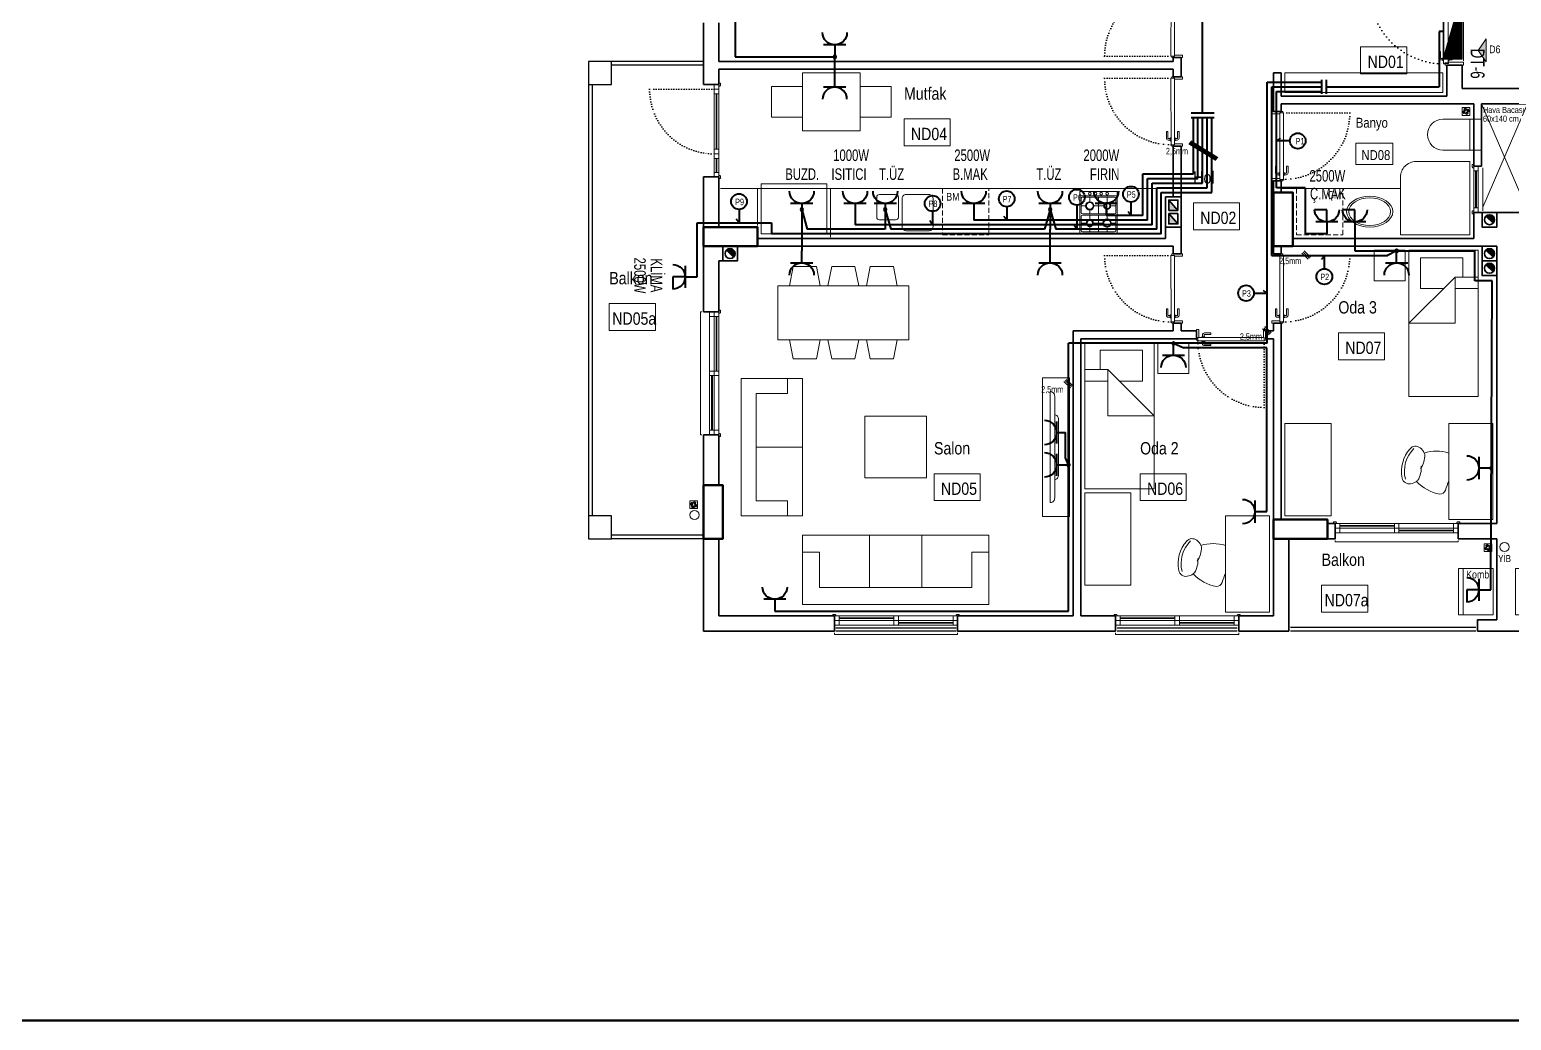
# Model space of a CAD drawing. Header units: millimetres. Extents: x 1852829 to 1882754, y -270850 to -231658.
# Drawn here: x 1860248 to 1862172, y -254055 to -252768 of the extents above; entities that cross this region are included whole.
import ezdxf
from ezdxf.enums import TextEntityAlignment as Align

# ---------------------------------------------------------------- set-up
doc = ezdxf.new("R2010")
doc.units = ezdxf.units.MM
for name, pattern in [('CONTINOUS', [0]), ('CONTINU', [0]), ('DOT', [0.25, 0, -0.25]), ('izdüşüm arka', [3.175, 0, -3.175]), ('izdüşüm ön', [9.525, 6.35, -3.175])]:
    doc.linetypes.add(name, pattern=pattern)
for name, color, linetype, lineweight in [('a_ba', 6, 'Continuous', 50), ('a_doğrama', 251, 'Continuous', 20), ('a_duvar', 251, 'Continuous', 35), ('a_görünüş', 32, 'Continuous', 25), ('a_görünüş_ince', 8, 'Continuous', 20), ('a_izdüşüm_arka', 251, 'izdüşüm arka', 30), ('a_izdüşüm_ön', 6, 'izdüşüm ön', 9), ('a_not_mahal', 253, 'Continuous', 5), ('a_not_misc', 144, 'Continuous', 5), ('a_not_text', 7, 'Continuous', 13), ('a_tefriş', 8, 'Continuous', 20), ('a_çerçeve_line', 7, 'Continuous', 50), ('Aydınlatma', 4, 'CONTINOUS', 35), ('m_yib', 65, 'Continuous', 20), ('Priz', 6, 'CONTINOUS', 40)]:
    doc.layers.add(name, color=color, linetype=linetype, lineweight=lineweight)
doc.styles.add('Grupcad', font='arial.ttf', dxfattribs={"width": 0.7})
doc.styles.add('OL', font='tsimplex.shx', dxfattribs={"width": 0.8, "height": 12})
doc.styles.add('ROMANTUR', font='arial.ttf', dxfattribs={"width": 0.7})
doc.styles.get("Standard").update_dxf_attribs({"font": 'ARIALN.TTF'})

# ---------------------------------------------------------------- blocks, each defined once
blk = doc.blocks.new('M1')
at = {"layer": 'a_doğrama', "linetype": 'Continuous'}
for p, q in [((-24, 6), (-30, 6)), ((-30, 0), (-30, 6)), ((-24, 0), (-30, 0)), ((-24, 0), (-24, 6)), ((30, 6), (24, 6)), ((24, 6), (24, 0)), ((30, 0), (30, 6)), ((30, 0), (24, 0))]:
    blk.add_line(p, q, dxfattribs=at)
at = {"layer": 'a_doğrama'}
for p, q in [((24, 3.5), (-24, 3.5)), ((24, 2.5), (-24, 2.5))]:
    blk.add_line(p, q, dxfattribs=at)
for points in [[(-28, -1), (-28, 0), (-32, 0), (-32, -2), (-29, -2)], [(28, -1), (28, 0), (32, 0), (32, -2), (29, -2)]]:
    blk.add_lwpolyline(points, close=True, dxfattribs=at)
at = {"layer": 'a_görünüş_ince'}
for p, q in [((24, 6), (-24, 6)), ((-24, 0), (24, 0))]:
    blk.add_line(p, q, dxfattribs=at)
blk = doc.blocks.new('K1')
at = {"layer": 'a_doğrama', "color": 251}
for points in [[(-17.5, -2.5), (-22, -2.5), (-22, 0), (2, 0), (2, -4), (-17.5, -4), (-17.5, -2.5)], [(-27.5, -93.1), (-25, -93.1)], [(-17.5, -97.5), (-22, -97.5), (-22, -100), (2, -100), (2, -96), (-17.5, -96), (-17.5, -97.5)], [(-14.5, -93.1), (-17, -93.1)]]:
    blk.add_lwpolyline(points, dxfattribs=at)
blk.add_lwpolyline([(-18, -14), (-18, -4), (-18, -3), (-22.5, -3), (-22.5, -2.5), (-22.5, -2), (-24, -2), (-24, -2.5), (-24, -12.5), (-24, -88), (-24, -97.5), (-24, -98), (-22.5, -98), (-22.5, -97.5), (-22.5, -97), (-18, -97), (-18, -96), (-18, -86.5)], close=True, dxfattribs=at)
for points in [[(-25, -91.1), (-27.5, -91.1, -0.414214), (-28, -90.6), (-28, -82.1), (-30, -82.1), (-30, -90.6)], [(-24, -94.1), (-24.5, -94.1, -0.414214), (-25, -93.6), (-25, -90.6, -0.414214), (-24.5, -90.1), (-24, -90.1)], [(-18, -94.1), (-17.5, -94.1, 0.414214), (-17, -93.6), (-17, -90.6, 0.414214), (-17.5, -90.1), (-18, -90.1)], [(-17, -91.1), (-14.5, -91.1, 0.414214), (-14, -90.6), (-14, -82.1), (-12, -82.1), (-12, -90.6)]]:
    blk.add_lwpolyline(points, format="xyb", dxfattribs=at)
for centre, start, end in [((-27.5, -90.6), 180, 270), ((-14.5, -90.6), 270, 0)]:
    blk.add_arc(centre, 2.5, start, end, dxfattribs=at)
at = {"layer": 'a_görünüş_ince', "color": 251}
blk.add_line((2, -6), (2, -94), dxfattribs=at)
at = {"layer": 'a_izdüşüm_arka', "color": 251, "linetype": 'DOT', "ltscale": 20}
blk.add_line((-24, -2), (-120, -2), dxfattribs=at)
blk.add_arc((-24, -2), 96, 180, 270, dxfattribs=at)
blk = doc.blocks.new('K2')
at = {"layer": 'a_doğrama', "color": 251, "linetype": 'Continuous'}
for p, q in [((-13, 88.1), (-13, 1.9)), ((-13, 88.1), (-8.5, 88.1)), ((-12, 90), (-12, 88.1)), ((-12, 90), (-10, 90)), ((-8.5, 88.1), (-8.5, 1.9)), ((-13, 1.9), (-8.5, 1.9)), ((-12, 0), (-12, 1.9)), ((-12, 0), (-10, 0))]:
    blk.add_line(p, q, dxfattribs=at)
at = {"layer": 'a_doğrama', "color": 251}
for points in [[(-14, 80.1), (-16.5, 80.1, 0.414214), (-17, 79.6), (-17, 71.1), (-19, 71.1), (-19, 79.6)], [(-13, 83.1), (-13.5, 83.1, 0.414214), (-14, 82.6), (-14, 79.6, 0.414214), (-13.5, 79.1), (-13, 79.1)], [(-8.5, 83.1), (-8, 83.1, -0.414214), (-7.5, 82.6), (-7.5, 79.6, -0.414214), (-8, 79.1), (-8.5, 79.1)], [(-7.5, 80.1), (-5, 80.1, -0.414214), (-4.5, 79.6), (-4.5, 71.1), (-2.5, 71.1), (-2.5, 79.6)]]:
    blk.add_lwpolyline(points, format="xyb", dxfattribs=at)
for points in [[(-16.5, 82.1), (-14, 82.1)], [(-5, 82.1), (-7.5, 82.1)]]:
    blk.add_lwpolyline(points, dxfattribs=at)
at = {"layer": 'a_doğrama', "color": 251, "linetype": 'Continuous'}
for points in [[(0, 90), (2, 90), (2, 87), (-8.5, 87)], [(0, 0), (2, 0), (2, 3), (-8.5, 3)]]:
    blk.add_lwpolyline(points, dxfattribs=at)
at = {"layer": 'a_doğrama', "color": 251}
for centre, start, end in [((-16.5, 79.6), 90, 180), ((-5, 79.6), 0, 90)]:
    blk.add_arc(centre, 2.5, start, end, dxfattribs=at)
at = {"layer": 'a_izdüşüm_arka', "color": 251}
blk.add_lwpolyline([(-99.2, 1.9), (-13, 1.9)], dxfattribs=at)
blk.add_arc((-13, 1.9), 86.2, 90, 180, dxfattribs=at)
blk = doc.blocks.new('klozet')
at = {"layer": 'a_tefriş'}
blk.add_line((20, 0), (-20, 0), dxfattribs=at)
for points in [[(-20, 0), (-20, -15), (20, -15), (20, 0)], [(-20, -50), (-20, -15)], [(20, -50), (20, -15)]]:
    blk.add_lwpolyline(points, dxfattribs=at)
blk.add_arc((0, -50), 20, 180, 360, dxfattribs=at)
blk = doc.blocks.new('kapı_120_c_blok')
at = {"layer": 'a_doğrama', "color": 251}
for points in [[(-2, 119), (-2, 122), (0, 122), (0, 118), (-1, 118), (-2, 119)], [(2.5, 114), (2.5, 96)], [(3.5, 114), (3.5, 96)], [(2.5, 84), (2.5, 12)], [(3.5, 84), (3.5, 12)], [(-2, 1), (-2, -2), (0, -2), (0, 2), (-1, 2), (-2, 1)]]:
    blk.add_lwpolyline(points, dxfattribs=at)
for points in [[(0, 114), (6, 114), (6, 120), (0, 120)], [(0, 90), (6, 90), (6, 96), (0, 96)], [(0, 84), (6, 84), (6, 90), (0, 90)], [(0, 6), (6, 6), (6, 12), (0, 12)], [(0, 0), (6, 0), (6, 6), (0, 6)]]:
    blk.add_lwpolyline(points, close=True, dxfattribs=at)
at = {"layer": 'a_görünüş_ince', "color": 251}
for points in [[(0, 114), (0, 96)], [(6, 114), (6, 96)], [(0, 84), (0, 12)], [(6, 84), (6, 12)]]:
    blk.add_lwpolyline(points, dxfattribs=at)
at = {"layer": 'a_izdüşüm_arka', "color": 251}
blk.add_lwpolyline([(6, 6), (90, 6)], dxfattribs=at)
blk.add_arc((6, 6), 84, 0, 90, dxfattribs=at)
blk = doc.blocks.new('160p')
at = {"layer": 'a_doğrama', "color": 251}
for points in [[(-6, -6), (-6, 0), (-12, 0), (-12, -6)], [(0, -6), (0, 0), (-6, 0), (-6, -6)], [(-6, -83), (-6, -77), (-12, -77), (-12, -83)], [(0, -83), (0, -77), (-6, -77), (-6, -83)], [(-6, -160), (-6, -154), (-12, -154), (-12, -160)], [(0, -160), (0, -154), (-6, -154), (-6, -160)]]:
    blk.add_lwpolyline(points, close=True, dxfattribs=at)
for points in [[(2, -1), (2, 2), (0, 2), (0, -2), (1, -2), (2, -1)], [(-9.5, -6), (-9.5, -77)], [(-8.5, -6), (-8.5, -77)], [(-3.5, -83), (-3.5, -154)], [(-2.5, -83), (-2.5, -154)], [(2, -159), (2, -162), (0, -162), (0, -158), (1, -158), (2, -159)]]:
    blk.add_lwpolyline(points, dxfattribs=at)
at = {"layer": 'a_görünüş_ince', "color": 251}
for points in [[(-22, -160), (-24, -160), (-24, 0), (-22, 0)], [(-12, -77), (-12, -6)], [(-6, -77), (-6, -6)], [(-6, -77), (-6, -6)], [(0, -77), (0, -6)], [(-12, -154), (-12, -83)], [(-6, -154), (-6, -83)], [(-6, -154), (-6, -83)], [(0, -154), (0, -83)]]:
    blk.add_lwpolyline(points, dxfattribs=at)
blk = doc.blocks.new('baca_şönt')
at = {"layer": 'a_duvar'}
h = blk.add_hatch(color=256, dxfattribs=at)
h.dxf.hatch_style = 1
h.paths.add_polyline_path([(21.5, -5), (21.5, -17), (35, -17)])
h.paths.add_polyline_path([(4, -5), (4, -17), (17.5, -17)])
for p, q in [((4, -5), (17.5, -17)), ((17.5, -5), (17.5, -17)), ((21.5, -5), (21.5, -17)), ((21.5, -5), (35, -17))]:
    blk.add_line(p, q, dxfattribs=at)
blk.add_lwpolyline([(0, -21), (39, -21), (39, -1), (0, -1)], close=True, dxfattribs=at)
for points in [[(17.5, -5), (4, -5), (4, -17), (17.5, -17)], [(21.5, -17), (35, -17), (35, -5), (21.5, -5)]]:
    blk.add_lwpolyline(points, dxfattribs=at)
blk = doc.blocks.new('baca_müstakil')
at = {"layer": 'a_duvar'}
h = blk.add_hatch(color=256, dxfattribs=at)
h.dxf.hatch_style = 1
h.paths.add_polyline_path([(4.9, -4.9, 0.198912), (3, -9.5, 0.668179), (14.1, -14.1)])
blk.add_line((4.9, -4.9), (14.1, -14.1), dxfattribs=at)
blk.add_lwpolyline([(0, -19), (19, -19), (19, 0), (0, 0)], close=True, dxfattribs=at)
blk.add_circle((9.5, -9.5), 6.5, dxfattribs=at)
blk = doc.blocks.new('A$C2A0A03CE')
at = {"layer": 'a_tefriş'}
for p, q in [((-54, -24.3), (-54, 24.3)), ((-54, 24.3), (0, 24.3)), ((-48.6, 24.3), (-48.6, -24.3)), ((-46.8, 20.7), (-46.8, -20.7)), ((-27, 22.5), (-45, 22.5)), ((-35.6, 22.5), (-35.6, 15.7)), ((-25.2, -20.7), (-25.2, 20.7)), ((-23.4, -20.7), (-23.4, 20.7)), ((-21.6, 22.5), (-3.6, 22.5)), ((-13.1, 22.5), (-13.1, 14.8)), ((-1.8, 20.7), (-1.8, -20.7)), ((0, -24.3), (0, 24.3)), ((-40, 11.2), (-46.8, 11.2)), ((-25.2, 0), (-46.8, 0)), ((-35.6, 6.8), (-35.6, -7.7)), ((-25.2, 11.2), (-31, 11.2)), ((-16.6, 11.2), (-23.4, 11.2)), ((-1.8, 0), (-23.4, 0)), ((-13.1, 7.7), (-13.1, -6.8)), ((-1.8, 11.2), (-9.4, 11.2)), ((-39.1, -11.3), (-46.8, -11.3)), ((-35.6, -14.9), (-35.6, -22.5)), ((-25.2, -11.3), (-31.9, -11.3)), ((-17.5, -11.3), (-23.4, -11.3)), ((-13.1, -15.7), (-13.1, -22.5)), ((-1.8, -11.3), (-8.5, -11.3)), ((-54, -24.3), (0, -24.3)), ((-45, -22.5), (-27, -22.5)), ((-3.6, -22.5), (-21.6, -22.5))]:
    blk.add_line(p, q, dxfattribs=at)
for centre, radius in [((-51.4, 11.2), 1.8), ((-51.4, 3.7), 1.8), ((-35.6, 11.2), 5.4), ((-35.6, 11.2), 4.5), ((-13.1, 11.2), 4.5), ((-13.1, 11.2), 3.6), ((-51.4, -3.5), 1.8), ((-51.4, -11.3), 1.8), ((-35.6, -11.3), 4.5), ((-35.6, -11.3), 3.6), ((-13.1, -11.3), 5.4), ((-13.1, -11.3), 4.5)]:
    blk.add_circle(centre, radius, dxfattribs=at)
for centre, start, end in [((-45, 20.7), 90, 180), ((-27, 20.7), 0, 90), ((-21.6, 20.7), 90, 180), ((-3.6, 20.7), 0, 90), ((-45, -20.7), 180, 270), ((-27, -20.7), 270, 0), ((-21.6, -20.7), 180, 270), ((-3.6, -20.7), 270, 0)]:
    blk.add_arc(centre, 1.8, start, end, dxfattribs=at)
blk = doc.blocks.new('tefriş_koltuk_242x90')
at = {"layer": 'a_tefriş'}
for p, q in [((-34, -22), (-34, -90)), ((34, -22), (34, -90)), ((-99, -68), (-121, -68)), ((99, -68), (121, -68))]:
    blk.add_line(p, q, dxfattribs=at)
for points in [[(-121, -90), (-121, 0), (121, 0), (121, -90), (-121, -90)], [(-99, -68), (-99, -22), (99, -22), (99, -68)]]:
    blk.add_lwpolyline(points, dxfattribs=at)
blk = doc.blocks.new('tefriş_koltuk_202x90')
at = {"layer": 'a_tefriş'}
for p, q in [((0, -90), (0, -22)), ((-79, -68), (-101, -68)), ((79, -68), (101, -68))]:
    blk.add_line(p, q, dxfattribs=at)
for points in [[(101, -90), (101, 0), (-101, 0), (-101, -90), (101, -90)], [(79, -68), (79, -22), (-79, -22), (-79, -68)]]:
    blk.add_lwpolyline(points, dxfattribs=at)
blk = doc.blocks.new('tefirş_tv')
at = {"layer": 'a_tefriş'}
for points in [[(60, 4), (60, 5, 0.414214), (55, 10), (-55, 10, 0.414214), (-60, 5), (-60, 4)], [(35, 10), (35, 10, 0.414214), (30, 15), (-30, 15, 0.414214), (-35, 10), (-35, 10)]]:
    blk.add_lwpolyline(points, format="xyb", close=True, dxfattribs=at)
blk = doc.blocks.new('tefriş_yatak tek')
at = {"layer": 'a_tefriş'}
for points in [[(0, -0.45), (-1.9, -0.45), (-1.9, 0.45), (0, 0.45)], [(-1.9, -0.5), (-1.5, -0.5), (-1.5, -0.9), (-1.9, -0.9)]]:
    blk.add_lwpolyline(points, close=True, dxfattribs=at)
for points in [[(-1.55, 0.45), (-1.55, 0.15), (-0.95, -0.45), (-0.95, 0.15), (-1.55, 0.15)], [(-1.4, 0.45), (-1.4, 0.15)], [(-1.4, 0), (-1.4, -0.3), (-1.8, -0.3), (-1.8, 0.25), (-1.55, 0.25)]]:
    blk.add_lwpolyline(points, dxfattribs=at)
blk = doc.blocks.new('tefriş_sandalye')
at = {"layer": 'a_tefriş'}
blk.add_line((0, -18), (0, 18), dxfattribs=at)
at = {"layer": 'a_tefriş', "extrusion": (0, 0, -1)}
for centre, major_axis, start_param, end_param in [((16, -34.3), (38.7, 38.7), 5.200723, 5.79406), ((48.7, 10.5), (13, -13), 2.7784, 3.245118), ((43.2, 17.3), (6.76, 6.76), 4.815914, 6.34704), ((16.9, -5.5), (28.8, 28.8), 6.26556, 7.321949), ((16.9, -5.5), (28.8, 28.8), 6.26556, 7.321949), ((17, -5.7), (31.4, -31.4), -1.506941, -0.587454), ((62.1, 15.1), (21.8, -21.8), 1.757107, 2.385975), ((62.1, 15.1), (21.8, -21.8), 1.757107, 2.385975), ((48.7, 10.5), (13, -13), 2.664537, 2.7784), ((48.7, 10.5), (13, -13), 2.664537, 2.7784), ((66.5, -1.2), (21.8, -21.8), 1.802816, 2.431683), ((66.5, -1.2), (21.8, -21.8), 1.802816, 2.431683), ((-154, -79.7), (117.3, -117.3), -1.166716, -1.087708), ((1.8, 18.5), (38.7, -38.7), -0.034473, 0.601946), ((52.6, -3.9), (13, -13), 1.410391, 1.524253), ((52.6, -3.9), (13, -13), 1.410391, 1.524253), ((52.6, -3.9), (13, 13), 2.514469, 2.981187), ((51.2, -12.6), (6.76, -6.76), -0.587454, 0.943672), ((11.1, -28.2), (4.99, -4.99), 0.687369, 2.053884)]:
    blk.add_ellipse(centre, major_axis=major_axis, ratio=1, start_param=start_param, end_param=end_param, dxfattribs=at)
blk = doc.blocks.new('tefriş_süzgeç')
at = {"layer": 'a_tefriş'}
for p, q in [((5, 0), (-5, 0)), ((-5, 0), (-5, -10)), ((5, -10), (5, 0)), ((-5, -10), (5, -10)), ((-3.6, -5.1), (-4.1, -5.1)), ((-2.6, -5.1), (-3.1, -5.1)), ((-2.5, -2.5), (-2.9, -2.2)), ((-2.6, -7.6), (-2.9, -7.9)), ((-2, -3.3), (-2.3, -3)), ((-1.9, -6.9), (-2.2, -7.2)), ((-1.6, -5.1), (-2.1, -5.1)), ((-1.2, -3.9), (-1.5, -3.6)), ((-1.2, -6.2), (-1.5, -6.5)), ((-0.2, -2.5), (-0.2, -2)), ((-0.1, -1.5), (-0.1, -1)), ((-0.1, -3), (-0.1, -3.5)), ((-0.1, -6.6), (-0.1, -7.1)), ((-0.1, -7.6), (-0.1, -8.1)), ((-0.1, -8.6), (-0.1, -9.1)), ((1, -4), (1.4, -3.6)), ((1.1, -6.2), (1.4, -6.5)), ((1.5, -5.1), (2, -5.1)), ((1.7, -3.3), (2.1, -2.9)), ((1.8, -6.9), (2.1, -7.2)), ((2.5, -2.5), (2.8, -2.2)), ((2.5, -5.1), (3, -5.1)), ((2.5, -7.5), (2.8, -7.9)), ((3.5, -5.1), (4, -5.1))]:
    blk.add_line(p, q, dxfattribs=at)
for centre, radius, start, end in [((-0.1, -5.1), 4.06, 134.2896, 180), ((-0.1, -5.1), 3.56, 134.2896, 180), ((-0.1, -5.1), 3.06, 180, 225), ((-0.1, -5.1), 4.06, 225, 270), ((-0.1, -5.1), 2.56, 180, 225), ((-0.1, -5.1), 3.56, 225, 270), ((-0.4, -4.4), 2.4, 84.5943, 143.2016), ((-0.1, -5.1), 2.06, 134.2896, 180), ((-0.1, -5), 2.44, 90.343, 138.1212), ((-0.1, -5.1), 1.56, 134.2896, 180), ((-0.1, -5.1), 2.06, 225, 270), ((-0.1, -5.1), 1.56, 225, 270), ((-0.1, -5.1), 4.06, 45, 90), ((-0.1, -5.1), 3.56, 45, 90), ((-0.1, -5.1), 2.06, 45, 90), ((-0.1, -5.1), 1.56, 45, 90), ((-0.1, -5.1), 2.56, 270, 315.7104), ((-0.1, -5.1), 3.06, 270, 315.7104), ((-0.1, -5.1), 1.56, 314.2896, 360), ((-0.1, -5.1), 2.06, 314.2896, 360), ((-0.1, -5.1), 2.56, 360, 45), ((-0.1, -5.1), 3.06, 360, 45), ((-0.1, -5.1), 3.56, 314.2896, 360), ((-0.1, -5.1), 4.06, 314.2896, 360)]:
    blk.add_arc(centre, radius, start, end, dxfattribs=at)
blk = doc.blocks.new('kombi')
at = {"layer": 'a_tefriş', "lineweight": 20}
for p, q in [((-4.8, 60), (40.2, 60)), ((-4.7, 0), (-4.8, 60)), ((1.3, 0), (1.2, 60)), ((40.2, 60), (40.3, 0)), ((69.2, 60), (69.2, 0)), ((114.2, 60), (69.2, 60)), ((108.2, 0), (108.2, 60)), ((114.2, 0), (114.2, 60)), ((40.3, 0), (-4.7, 0)), ((69.2, 0), (114.2, 0))]:
    blk.add_line(p, q, dxfattribs=at)
at = {"layer": 'a_not_mahal'}
for p in [(5, 47.3), (73.2, 47.3)]:
    blk.add_text('Kombi', height=10, dxfattribs=at).set_placement(p)
blk = doc.blocks.new('KAT PANOSU')
at = {"layer": 'Aydınlatma', "linetype": 'CONTINU'}
h = blk.add_hatch(dxfattribs=at)
h.set_pattern_fill('ANSI31', color=2)
h.set_pattern_definition([(45, (274.5771, -113244.44112), (-0.08838834765, 0.08838834765), [])])
h.paths.add_polyline_path([(41.5, 11.9), (-41.5, -11.9), (41.5, -11.9)])
at = {"layer": 'Aydınlatma', "color": 2, "linetype": 'CONTINU'}
blk.add_line((-41.5, -11.9), (41.5, 11.9), dxfattribs=at)
blk.add_line((-41.5, -11.9), (41.5, 11.9), dxfattribs=at)
blk.add_line((-41.5, -11.9), (41.5, 11.9), dxfattribs=at)
blk.add_line((-41.5, -11.9), (41.5, 11.9), dxfattribs=at)
blk.add_line((-41.5, -11.9), (41.5, 11.9), dxfattribs=at)
blk.add_line((-41.5, -11.9), (41.5, 11.9), dxfattribs=at)
blk.add_lwpolyline([(-41.5, -11.9), (-41.5, 11.9), (41.5, 11.9), (41.5, -11.9)], close=True, dxfattribs=at)
blk.add_lwpolyline([(-41.5, -11.9), (-41.5, 11.9), (41.5, 11.9), (41.5, -11.9)], close=True, dxfattribs=at)
blk.add_lwpolyline([(-41.5, -11.9), (-41.5, 11.9), (41.5, 11.9), (41.5, -11.9)], close=True, dxfattribs=at)
blk.add_lwpolyline([(-41.5, -11.9), (-41.5, 11.9), (41.5, 11.9), (41.5, -11.9)], close=True, dxfattribs=at)
blk.add_lwpolyline([(-41.5, -11.9), (-41.5, 11.9), (41.5, 11.9), (41.5, -11.9)], close=True, dxfattribs=at)
blk.add_lwpolyline([(-41.5, -11.9), (-41.5, 11.9), (41.5, 11.9), (41.5, -11.9)], close=True, dxfattribs=at)
blk = doc.blocks.new('priz')
at = {"layer": 'Priz', "color": 6, "linetype": 'CONTINU'}
blk.add_line((-14.4, 0), (14.4, 0), dxfattribs=at)
blk.add_arc((0, 15.9), 15.9, 180, 0, dxfattribs=at)
blk = doc.blocks.new('Kapaklı Priz')
at = {"layer": 'Priz', "color": 6, "linetype": 'CONTINU'}
for p, q in [((-14.4, 0), (14.4, 0)), ((0, 0), (0, 15.9)), ((0, 15.9), (15.9, 15.9))]:
    blk.add_line(p, q, dxfattribs=at)
blk.add_arc((0, 15.9), 15.9, 180, 0, dxfattribs=at)
blk = doc.blocks.new('BUAT (Enerji)')
at = {"layer": 'Priz', "linetype": 'CONTINU'}
h = blk.add_hatch(color=256, dxfattribs=at)
edge = h.paths.add_edge_path()
edge.add_arc((0, 0), 1.75, 0, 360)
blk.add_circle((0, 0), 1.75, dxfattribs=at)

msp = doc.modelspace()

# ---------------------------------------------------------------- hatches: boundary and pattern name
at = {"layer": 'a_not_misc'}
h = msp.add_hatch(color=256, dxfattribs=at)
h.dxf.hatch_style = 1
h.paths.add_polyline_path([(1862138.7, -252780), (1862128.7, -252795), (1862138.7, -252810)])

# ---------------------------------------------------------------- linework, layer by layer
at = {"layer": 'a_ba', "color": 253}
for points in [[(1861862.7, -253049.4), (1861887.7, -253049.4), (1861887.7, -252979.4), (1861862.7, -252979.4)], [(1861122.7, -253024.4), (1861122.7, -253049.4), (1861192.7, -253049.4), (1861192.7, -253024.4)], [(1861122.7, -253429.4), (1861147.7, -253429.4), (1861147.7, -253359.4), (1861122.7, -253359.4)], [(1861862.7, -253404.4), (1861862.7, -253429.4), (1861932.7, -253429.4), (1861932.7, -253404.4)]]:
    msp.add_lwpolyline(points, close=True, dxfattribs=at)
at = {"layer": 'a_duvar'}
for p, q in [((1861122.7, -252759.4), (1861122.7, -252839.4)), ((1861142.7, -252809.4), (1861142.7, -252759.4)), ((1861732.7, -252809.4), (1861142.7, -252809.4)), ((1861732.7, -252804.4), (1861732.7, -252809.4)), ((1861742.7, -252804.4), (1861742.7, -252829.4)), ((1862107.7, -252814.4), (1862087.7, -252814.4)), ((1862087.7, -252814.4), (1862107.7, -252814.4)), ((1862087.7, -252814.4), (1862087.7, -252854.6)), ((1862107.7, -252844.6), (1862107.7, -252814.4)), ((1862107.7, -252844.6), (1862107.7, -252814.4)), ((1861142.7, -252819.4), (1861732.7, -252819.4)), ((1861142.7, -252839.4), (1861142.7, -252819.4)), ((1861732.7, -252819.4), (1861732.7, -252829.4)), ((1861862.7, -252824.4), (1861862.7, -252874.4)), ((1861862.7, -252824.4), (1861872.7, -252824.4)), ((1861872.7, -252854.6), (1861872.7, -252824.4)), ((1861872.7, -252854.6), (1862087.7, -252854.6)), ((1862227.7, -252844.6), (1862107.7, -252844.6)), ((1861872.7, -252874.4), (1861872.7, -252864.4)), ((1861872.7, -252864.4), (1862122.7, -252864.4)), ((1862122.7, -252864.4), (1862122.7, -252945.4)), ((1862132.7, -252864.4), (1862192.7, -252864.4)), ((1862132.7, -252945.4), (1862132.7, -252864.4)), ((1861732.7, -252919.4), (1861732.7, -252985.4)), ((1861742.7, -252919.4), (1861742.7, -253059.4)), ((1861122.7, -252959.4), (1861122.7, -253134.4)), ((1861142.7, -253024.4), (1861142.7, -252959.4)), ((1861862.7, -252964.4), (1861862.7, -253059.4)), ((1861872.7, -252979.4), (1861872.7, -252964.4)), ((1861722.7, -253039.4), (1861192.7, -253039.4)), ((1861887.7, -253039.4), (1862122.7, -253039.4)), ((1861142.7, -253049.4), (1861732.7, -253049.4)), ((1861732.7, -253049.4), (1861732.7, -253059.4)), ((1861872.7, -253049.4), (1862152.7, -253049.4)), ((1861872.7, -253059.4), (1861872.7, -253049.4)), ((1862152.7, -253049.4), (1862152.7, -253409.4)), ((1861142.7, -253134.4), (1861142.7, -253068.4)), ((1861732.7, -253159.4), (1861602.7, -253159.4)), ((1861602.7, -253159.4), (1861602.7, -253529.4)), ((1861732.7, -253149.4), (1861732.7, -253159.4)), ((1861742.7, -253149.4), (1861742.7, -253159.4)), ((1861762.7, -253159.4), (1861742.7, -253159.4)), ((1861862.7, -253159.4), (1861852.7, -253159.4)), ((1861862.7, -253149.4), (1861862.7, -253159.4)), ((1861872.7, -253404.4), (1861872.7, -253149.4)), ((1861612.7, -253169.4), (1861762.7, -253169.4)), ((1861612.7, -253529.4), (1861612.7, -253169.4)), ((1861852.7, -253169.4), (1861862.7, -253169.4)), ((1861862.7, -253169.4), (1861862.7, -253529.4)), ((1861122.7, -253294.4), (1861122.7, -253409.4)), ((1861142.7, -253359.4), (1861142.7, -253294.4)), ((1862152.7, -253409.4), (1862102.7, -253409.4)), ((1861122.7, -253429.4), (1861122.7, -253549.4)), ((1861142.7, -253529.4), (1861142.7, -253429.4)), ((1861882.7, -253549.4), (1861882.7, -253429.4)), ((1861882.7, -253429.4), (1861932.7, -253429.4)), ((1862102.7, -253429.4), (1862152.7, -253429.4)), ((1862152.7, -253429.4), (1862152.7, -253534.4)), ((1861292.7, -253529.4), (1861142.7, -253529.4)), ((1861602.7, -253529.4), (1861452.7, -253529.4)), ((1861657.7, -253529.4), (1861612.7, -253529.4)), ((1861862.7, -253529.4), (1861817.7, -253529.4)), ((1861122.7, -253549.4), (1861292.7, -253549.4)), ((1861452.7, -253549.4), (1861657.7, -253549.4)), ((1861817.7, -253549.4), (1861882.7, -253549.4)), ((1862197.7, -253549.4), (1862127.7, -253549.4))]:
    msp.add_line(p, q, dxfattribs=at)
for points in [[(1861732.7, -252804.4), (1861742.7, -252804.4)], [(1861732.7, -252829.4), (1861742.7, -252829.4)], [(1861142.7, -252839.4), (1861122.7, -252839.4)], [(1861872.7, -252874.4), (1861862.7, -252874.4)], [(1861732.7, -252919.4), (1861742.7, -252919.4)], [(1862122.7, -252945.4), (1862132.7, -252945.4)], [(1861142.7, -252959.4), (1861122.7, -252959.4)], [(1861862.7, -252964.4), (1861872.7, -252964.4)], [(1862122.7, -253005.4), (1862122.7, -253039.4)], [(1862202.7, -253005.4), (1862122.7, -253005.4)], [(1861722.7, -253024.4), (1861722.7, -253039.4)], [(1861732.7, -253059.4), (1861742.7, -253059.4)], [(1861862.7, -253059.4), (1861872.7, -253059.4)], [(1861147.7, -253068.4), (1861142.7, -253068.4)], [(1861122.7, -253134.4), (1861142.7, -253134.4)], [(1861732.7, -253149.4), (1861742.7, -253149.4)], [(1861762.7, -253159.4), (1861762.7, -253169.4)], [(1861852.7, -253159.4), (1861852.7, -253169.4)], [(1861862.7, -253149.4), (1861872.7, -253149.4)], [(1861122.7, -253294.4), (1861142.7, -253294.4)], [(1861932.7, -253429.4), (1861942.7, -253429.4), (1861942.7, -253409.4), (1861932.7, -253409.4)], [(1862102.7, -253429.4), (1862102.7, -253409.4)], [(1861292.7, -253549.4), (1861292.7, -253529.4)], [(1861452.7, -253549.4), (1861452.7, -253529.4)], [(1861657.7, -253529.4), (1861657.7, -253549.4)], [(1861817.7, -253529.4), (1861817.7, -253549.4)], [(1862127.7, -253549.4), (1862127.7, -253534.4), (1862152.7, -253534.4)]]:
    msp.add_lwpolyline(points, dxfattribs=at)
at = {"layer": 'a_görünüş', "color": 251}
for points in [[(1860973.2, -252839.4), (1861003.2, -252839.4), (1861003.2, -252809.4), (1860973.2, -252809.4)], [(1860973.2, -253429.4), (1861003.2, -253429.4), (1861003.2, -253399.4), (1860973.2, -253399.4)]]:
    msp.add_lwpolyline(points, close=True, dxfattribs=at)
for points in [[(1861122.7, -252809.4), (1861003.2, -252809.4)], [(1861122.7, -252814.4), (1861003.2, -252814.4)], [(1860973.2, -252839.4), (1860973.2, -253399.4)], [(1860978.2, -252839.4), (1860978.2, -253399.4)], [(1861122.7, -253424.4), (1861003.2, -253424.4)], [(1861122.7, -253429.4), (1861003.2, -253429.4)], [(1861450.7, -253545.4), (1861294.7, -253545.4)], [(1861815.7, -253545.4), (1861659.7, -253545.4)], [(1862125.7, -253544.4), (1861884.7, -253544.4)], [(1861450.7, -253549.4), (1861294.7, -253549.4)], [(1861815.7, -253549.4), (1861659.7, -253549.4)], [(1862125.7, -253549.4), (1861884.7, -253549.4)]]:
    msp.add_lwpolyline(points, dxfattribs=at)
at = {"layer": 'a_görünüş_ince'}
msp.add_line((1862134.7, -253003.4), (1862134.7, -252947.4), dxfattribs=at)
at = {"layer": 'a_izdüşüm_ön', "color": 251}
for points in [[(1861433.2, -252974.4), (1861433.2, -253034.4), (1861493.2, -253034.4), (1861493.2, -252974.4)], [(1861892.7, -253034.4), (1861952.7, -253034.4), (1861952.7, -252974.4), (1861892.7, -252974.4)]]:
    msp.add_lwpolyline(points, close=True, dxfattribs=at)
at = {"layer": 'a_not_mahal'}
for points in [[(1862035.9, -252790.4), (1861975.9, -252790.4), (1861975.9, -252825.4), (1862035.9, -252825.4)], [(1861443.1, -252884.1), (1861383.1, -252884.1), (1861383.1, -252919.1), (1861443.1, -252919.1)], [(1862017.7, -252915.4), (1861969.7, -252915.4), (1861969.7, -252943.4), (1862017.7, -252943.4)], [(1861818.7, -252993), (1861758.7, -252993), (1861758.7, -253028), (1861818.7, -253028)], [(1861060.4, -253123.8), (1861000.4, -253123.8), (1861000.4, -253158.8), (1861060.4, -253158.8)], [(1862007, -253161.7), (1861947, -253161.7), (1861947, -253196.7), (1862007, -253196.7)], [(1861482, -253344.7), (1861422, -253344.7), (1861422, -253379.7), (1861482, -253379.7)], [(1861749.6, -253344.7), (1861689.6, -253344.7), (1861689.6, -253379.7), (1861749.6, -253379.7)], [(1861985.3, -253489.4), (1861925.3, -253489.4), (1861925.3, -253524.4), (1861985.3, -253524.4)]]:
    msp.add_lwpolyline(points, close=True, dxfattribs=at)
at = {"layer": 'a_not_misc'}
msp.add_lwpolyline([(1862138.7, -252780), (1862128.7, -252795), (1862138.7, -252810), (1862138.7, -252780)], close=True, dxfattribs=at)
for points in [[(1862132.7, -252864.4), (1862190.7, -252998.7)], [(1862192.7, -252864.4), (1862134.7, -252998.7)]]:
    msp.add_lwpolyline(points, dxfattribs=at)
at = {"layer": 'a_tefriş'}
msp.add_line((1861730.7, -252974.4), (1861144.7, -252974.4), dxfattribs=at)
for points in [[(1861326.2, -252899.4), (1861326.2, -252824.4), (1861251.2, -252824.4), (1861251.2, -252899.4)], [(1861877.7, -252824.4), (1862082.7, -252824.4), (1862082.7, -252849.6), (1861877.7, -252849.6)], [(1861251.2, -252881.9), (1861251.2, -252841.9), (1861211.2, -252841.9), (1861211.2, -252881.9)], [(1861366.2, -252881.9), (1861326.2, -252881.9), (1861326.2, -252841.9), (1861366.2, -252841.9)], [(1861219.2, -253170.7), (1861389.2, -253170.7), (1861389.2, -253100.7), (1861219.2, -253100.7)], [(1861562.7, -253400.2), (1861597.7, -253400.2), (1861597.7, -253220.2), (1861562.7, -253220.2)], [(1861332.1, -253350.2), (1861412.1, -253350.2), (1861412.1, -253270.2), (1861332.1, -253270.2)], [(1861937.7, -253279.4), (1861877.7, -253279.4), (1861877.7, -253399.4), (1861937.7, -253399.4)], [(1862090.4, -253404.4), (1862147.7, -253404.4), (1862147.7, -253279.4), (1862090.4, -253279.4)], [(1861617.7, -253369.4), (1861677.7, -253369.4), (1861677.7, -253489.4), (1861617.7, -253489.4)], [(1861800.4, -253524.4), (1861857.7, -253524.4), (1861857.7, -253399.4), (1861800.4, -253399.4)]]:
    msp.add_lwpolyline(points, close=True, dxfattribs=at)
msp.add_lwpolyline([(1862117.7, -253034.4), (1862027.7, -253034.4), (1862027.7, -252959.4, -0.414214), (1862047.7, -252939.4), (1862117.7, -252939.4)], format="xyb", close=True, dxfattribs=at)
for points in [[(1861197.7, -253033.4), (1861197.7, -252968.4), (1861282.7, -252968.4), (1861282.7, -253033.4), (1861197.7, -253033.4), (1861197.7, -252974.4), (1861282.7, -252974.4)], [(1861192.7, -253022.4), (1861192.7, -252974.4)], [(1861287.7, -252974.4), (1861287.7, -253037.4)], [(1861872.7, -252974.4), (1862027.7, -252974.4)], [(1861274.2, -253100.7), (1861269.2, -253075.7), (1861239.2, -253075.7), (1861234.2, -253100.7)], [(1861324.2, -253100.7), (1861319.2, -253075.7), (1861289.2, -253075.7), (1861284.2, -253100.7)], [(1861374.2, -253100.7), (1861369.2, -253075.7), (1861339.2, -253075.7), (1861334.2, -253100.7)], [(1861274.2, -253170.7), (1861269.2, -253195.7), (1861239.2, -253195.7), (1861234.2, -253170.7)], [(1861324.2, -253170.7), (1861319.2, -253195.7), (1861289.2, -253195.7), (1861284.2, -253170.7)], [(1861374.2, -253170.7), (1861369.2, -253195.7), (1861339.2, -253195.7), (1861334.2, -253170.7)]]:
    msp.add_lwpolyline(points, dxfattribs=at)
for points in [[(1861347.7, -253011.6, 0.414214), (1861351.2, -253015.1), (1861372.2, -253015.1, 0.414214), (1861375.7, -253011.6), (1861375.7, -252985.7, 0.414214), (1861372.2, -252982.2), (1861351.2, -252982.2, 0.414214), (1861347.7, -252985.7), (1861347.7, -253011.6)], [(1861380.7, -253024.2, 0.414214), (1861385.7, -253029.2), (1861415.7, -253029.2, 0.414214), (1861420.7, -253024.2), (1861420.7, -252987.2, 0.414214), (1861415.7, -252982.2), (1861385.7, -252982.2, 0.414214), (1861380.7, -252987.2), (1861380.7, -253024.2)]]:
    msp.add_lwpolyline(points, format="xyb", dxfattribs=at)
for major_axis in [(30, 0), (27, 0)]:
    msp.add_ellipse((1861987.7, -253004.4), major_axis=major_axis, ratio=0.666667, dxfattribs=at)
at = {"layer": 'a_çerçeve_line'}
msp.add_lwpolyline([(1872123.9, -254054.6), (1872123.9, -251054.6), (1853005.4, -251054.6), (1853005.4, -254054.6)], close=True, dxfattribs=at)
at = {"layer": 'Aydınlatma', "color": 3}
for p, q in [((1861755.5, -252912.9), (1861790.5, -252934.7)), ((1861752.7, -252915.8), (1861787.8, -252937.6)), ((1861754.1, -252914.3), (1861789.1, -252936.1)), ((1861899.7, -253058.4), (1861908, -253066.3)), ((1861901.1, -253057), (1861909.4, -253064.9)), ((1861902.5, -253055.5), (1861910.7, -253063.4)), ((1861848.7, -253156.6), (1861857, -253164.5)), ((1861850.1, -253155.1), (1861858.4, -253163)), ((1861851.5, -253153.7), (1861859.7, -253161.6)), ((1861590.7, -253225.2), (1861599, -253233.1)), ((1861592.1, -253223.7), (1861600.4, -253231.6)), ((1861593.5, -253222.3), (1861601.7, -253230.2))]:
    msp.add_line(p, q, dxfattribs=at)
at = {"layer": 'Aydınlatma'}
for p, q in [((1861866.7, -252912.6), (1861871.9, -252909.1)), ((1861516.4, -253015.4), (1861512.8, -253010.1)), ((1861677.7, -253009.4), (1861674.2, -253004.1)), ((1861168.8, -253018.9), (1861165.3, -253013.7)), ((1861420.2, -253021.4), (1861416.6, -253016.1)), ((1861607.5, -253027.4), (1861604, -253022.1)), ((1861928.8, -253061.3), (1861925.3, -253066.5)), ((1861854.7, -253110.3), (1861849.5, -253106.8))]:
    msp.add_line(p, q, dxfattribs=at)
at = {"layer": 'm_yib'}
for centre in [(1861111, -253398.3), (1862162.7, -253439.9)]:
    msp.add_circle(centre, 5.92, dxfattribs=at)
at = {"layer": 'Priz'}
for p, q in [((1861163.6, -252555.4), (1861163.6, -252803.4)), ((1861770.7, -252876.1), (1861770.7, -252716.4)), ((1862083.7, -252770.6), (1862077.7, -252770.6)), ((1861163.6, -252803.4), (1861293.1, -252803.4)), ((1861925.7, -252851.4), (1861925.7, -252833.4)), ((1861931.7, -252851.4), (1861931.7, -252833.4)), ((1861755.7, -252876.1), (1861785.7, -252876.1)), ((1861755.7, -252882.1), (1861785.7, -252882.1)), ((1861758.7, -252955.4), (1861758.7, -252882.1)), ((1861764.7, -252961.4), (1861764.7, -252882.1)), ((1861770.7, -252967.4), (1861770.7, -252882.1)), ((1861776.7, -252973.4), (1861776.7, -252882.1)), ((1861782.7, -252979.4), (1861782.7, -252882.1)), ((1861693.1, -253009.4), (1861693.1, -252955.4)), ((1861693.1, -252955.4), (1861758.7, -252955.4)), ((1861699.1, -253015.4), (1861699.1, -252961.4)), ((1861699.1, -252961.4), (1861764.7, -252961.4)), ((1861705.1, -253021.4), (1861705.1, -252967.4)), ((1861705.1, -252967.4), (1861770.7, -252967.4)), ((1861711.1, -253027.4), (1861711.1, -252973.4)), ((1861711.1, -252973.4), (1861776.7, -252973.4)), ((1861717.1, -253033.4), (1861717.1, -252979.4)), ((1861717.1, -252979.4), (1861782.7, -252979.4)), ((1861903.7, -252973.4), (1861866.7, -252973.4)), ((1861903.7, -252973.4), (1861903.7, -253033.4)), ((1861250.2, -253001.7), (1861257.5, -253027.4)), ((1861358.7, -253001.7), (1861366, -253027.4)), ((1861572.7, -253001.7), (1861565.4, -253027.4)), ((1861572.7, -253001.7), (1861580, -253027.4)), ((1861114.3, -253089.1), (1861114.3, -253018.9)), ((1861114.3, -253018.9), (1861211, -253018.9)), ((1861211, -253018.9), (1861211, -253033.4)), ((1861250.2, -253027.4), (1861250.2, -253055.4)), ((1861932.1, -253033.4), (1861903.7, -253033.4)), ((1861860.7, -253061.4), (1862010.8, -253061.4)), ((1861968.4, -253055.4), (1862124.2, -253055.4)), ((1862022.7, -253055.4), (1862010.8, -253061.4)), ((1862124.2, -253094.1), (1862124.2, -253055.4)), ((1862146.5, -253094.1), (1862124.2, -253094.1)), ((1862145.1, -253495.5), (1862146.5, -253094.1)), ((1861596.7, -253523.4), (1861596.7, -253175.4)), ((1861732.9, -253175.4), (1861746.5, -253181.4)), ((1861854.2, -253394), (1861854.2, -253181.4)), ((1861592.8, -253324), (1861592.8, -253291.3)), ((1861596.7, -253333.3), (1861592.8, -253324)), ((1861215.3, -253523.4), (1861596.7, -253523.4))]:
    msp.add_line(p, q, dxfattribs=at)
at = {"layer": 'Priz', "linetype": 'CONTINU'}
for p, q in [((1862077.7, -252770.6), (1862077.7, -252842.4)), ((1861293.1, -252787.8), (1861293.1, -252803.4)), ((1861293.1, -252842.7), (1861293.1, -252803.4)), ((1861854.7, -252836.4), (1861925.7, -252836.4)), ((1861854.7, -253175.4), (1861854.7, -252836.4)), ((1861860.7, -252842.4), (1861925.7, -252842.4)), ((1861860.7, -253061.4), (1861860.7, -252842.4)), ((1861866.7, -252848.4), (1861925.7, -252848.4)), ((1861866.7, -252973.4), (1861866.7, -252848.4)), ((1861931.7, -252842.4), (1862077.7, -252842.4)), ((1861250.2, -252993.8), (1861250.2, -253027.4)), ((1861319.5, -252993.8), (1861319.5, -253021.4)), ((1861358.7, -252993.8), (1861358.7, -253027.4)), ((1861473.5, -252993.8), (1861473.5, -253015.4)), ((1861572.7, -252993.8), (1861572.7, -253027.4)), ((1861645.6, -252993.8), (1861645.6, -253009.4)), ((1861693.1, -253009.4), (1861645.6, -253009.4)), ((1861358.7, -253027.4), (1861257.5, -253027.4)), ((1861705.1, -253021.4), (1861319.5, -253021.4)), ((1861565.4, -253027.4), (1861366, -253027.4)), ((1861699.1, -253015.4), (1861473.5, -253015.4)), ((1861572.7, -253070.9), (1861572.7, -253027.4)), ((1861711.1, -253027.4), (1861580, -253027.4)), ((1861932.1, -253017.8), (1861932.1, -253033.4)), ((1861968.4, -253017.8), (1861968.4, -253055.4)), ((1861717.1, -253033.4), (1861211, -253033.4)), ((1861250.2, -253070.9), (1861250.2, -253055.4)), ((1862022.7, -253070.9), (1862022.7, -253055.4)), ((1861098.8, -253089.1), (1861114.3, -253089.1)), ((1861854.7, -253175.4), (1861596.7, -253175.4)), ((1861732.9, -253190.9), (1861732.9, -253175.4)), ((1861854.2, -253181.4), (1861746.5, -253181.4)), ((1861581.2, -253291.3), (1861592.8, -253291.3)), ((1861581.2, -253333.3), (1861596.7, -253333.3)), ((1862129.5, -253337.3), (1862145.6, -253337.3)), ((1861838.6, -253394), (1861854.2, -253394)), ((1861215.3, -253507.8), (1861215.3, -253523.4)), ((1862129.5, -253495.5), (1862145.1, -253495.5))]:
    msp.add_line(p, q, dxfattribs=at)
at = {"layer": 'Priz', "color": 4, "linetype": 'CONTINU'}
for p, q in [((1861884, -252912.6), (1861866.7, -252912.6)), ((1861168.8, -253001.6), (1861168.8, -253018.9)), ((1861420.2, -253004.1), (1861420.2, -253021.4)), ((1861516.4, -252998.1), (1861516.4, -253015.4)), ((1861607.5, -252996), (1861607.5, -253027.4)), ((1861677.7, -252992.1), (1861677.7, -253009.4)), ((1861928.8, -253078.6), (1861928.8, -253061.3)), ((1861837.4, -253110.3), (1861854.7, -253110.3))]:
    msp.add_line(p, q, dxfattribs=at)
for centre in [(1861894.3, -252912.6), (1861677.7, -252981.8), (1861168.8, -252991.4), (1861420.2, -252993.8), (1861516.4, -252987.8), (1861607.5, -252985.7), (1861928.8, -253088.8), (1861827.2, -253110.3)]:
    msp.add_circle(centre, 10.2, dxfattribs=at)

# ---------------------------------------------------------------- block references
at = {"rotation": 180}
msp.add_blockref('kapı_120_c_blok', (1861142.7, -252839.4), dxfattribs=at)
at = {"layer": 'a_doğrama', "rotation": 270}
msp.add_blockref('M1', (1862122.7, -252975.4), dxfattribs=at)
at = {"layer": 'a_duvar', "xscale": -1}
for name, p, rotation in [('baca_şönt', (1861743.7, -253024.4), 270), ('baca_müstakil', (1862133.7, -253005.4), 90), ('baca_müstakil', (1861147.7, -253049.4), 90), ('baca_müstakil', (1862133.7, -253049.4), 90), ('baca_müstakil', (1862133.7, -253068.4), 90), ('160p', (1861142.7, -253294.4), 180), ('160p', (1862102.7, -253409.4), 270), ('160p', (1861452.7, -253529.4), 270), ('160p', (1861817.7, -253529.4), 270)]:
    msp.add_blockref(name, p, dxfattribs=dict(at, rotation=rotation))
at = {"layer": 'a_duvar'}
msp.add_blockref('kombi', (1862107.9, -253528), dxfattribs=at)
msp.add_blockref('kombi', (1862107.9, -253528), dxfattribs=at)
at = {"layer": 'a_izdüşüm_arka', "ltscale": 5}
for name, p, rotation in [('K2', (1861742.7, -252804.4), 359.9992036878907), ('K1', (1862107.7, -252714.4), 359.9992036878907), ('K2', (1861862.7, -252874.4), 179.9992036878907), ('K2', (1861862.7, -253059.4), 179.9992036878906), ('K2', (1861852.7, -253159.4), 89.9992036878906)]:
    msp.add_blockref(name, p, dxfattribs=dict(at, rotation=rotation))
at = {"layer": 'a_izdüşüm_arka', "ltscale": 5, "xscale": -1, "rotation": 180.0007963121094}
for p in [(1861742.7, -252829.4), (1861742.7, -253059.4)]:
    msp.add_blockref('K2', p, dxfattribs=at)
at = {"layer": 'a_tefriş', "xscale": -1}
for p, rotation in [((1862107.7, -252874.4), 90), ((1862146.3, -253440.7), 270)]:
    msp.add_blockref('tefriş_süzgeç', p, dxfattribs=dict(at, rotation=rotation))
at = {"layer": 'a_tefriş', "color": 113, "xscale": -1}
for name, p, rotation in [('klozet', (1862132.7, -252904.4), 269.9992036605381), ('A$C2A0A03CE', (1861635.5, -253032.5), 89.99920367289552)]:
    msp.add_blockref(name, p, dxfattribs=dict(at, rotation=rotation))
at = {"layer": 'a_tefriş', "zscale": 100}
for p, xscale, yscale, rotation in [((1862083.7, -253244.4), 100, 100, 270), ((1861662.7, -253364.4), -100.0000000000011, 100.0000000000011, 90)]:
    msp.add_blockref('tefriş_yatak tek', p, dxfattribs=dict(at, xscale=xscale, yscale=yscale, rotation=rotation))
at = {"layer": 'a_tefriş', "lineweight": -3, "extrusion": (-1.39694e-31, 2.24181e-16, -1), "xscale": 0.8823529411764706, "yscale": 0.8823529411764706, "zscale": -0.8823529411764706, "rotation": 270}
msp.add_blockref('tefriş_koltuk_202x90', (-1861171.7, -253310.2), dxfattribs=at)
at = {"layer": 'a_tefriş', "extrusion": (0, 0, -1), "xscale": 1.2, "rotation": 89.99999833220615}
msp.add_blockref('tefirş_tv', (-1861568.7, -253310.2), dxfattribs=at)
at = {"layer": 'a_tefriş', "xscale": -1}
for p in [(1862090.4, -253335.9), (1861800.4, -253455.9)]:
    msp.add_blockref('tefriş_sandalye', p, dxfattribs=at)
at = {"layer": 'a_tefriş'}
msp.add_blockref('tefriş_süzgeç', (1861110.1, -253380.1), dxfattribs=at)
at = {"layer": 'a_tefriş', "rotation": 180}
msp.add_blockref('tefriş_koltuk_242x90', (1861372.1, -253514.4), dxfattribs=at)
at = {"layer": 'Aydınlatma', "linetype": 'CONTINU', "xscale": -1, "rotation": 90}
msp.add_blockref('KAT PANOSU', (1862095.6, -252764.6), dxfattribs=at)
at = {"layer": 'Aydınlatma', "xscale": -1}
for p in [(1861932.1, -253017.8), (1861968.4, -253017.8)]:
    msp.add_blockref('Kapaklı Priz', p, dxfattribs=at)
at = {"layer": 'Aydınlatma', "xscale": -1, "rotation": 90}
for p in [(1861098.8, -253089.1), (1862129.5, -253495.5)]:
    msp.add_blockref('Kapaklı Priz', p, dxfattribs=at)
at = {"layer": 'Priz', "linetype": 'CONTINU', "xscale": -1}
for p in [(1861293.1, -252787.8), (1861250.2, -252993.8), (1861319.5, -252993.8), (1861358.7, -252993.8), (1861473.5, -252993.8), (1861572.7, -252993.8), (1861645.6, -252993.8), (1861215.3, -253507.8)]:
    msp.add_blockref('priz', p, dxfattribs=at)
at = {"layer": 'Priz', "color": 4, "linetype": 'CONTINU', "xscale": -1}
for p in [(1861293.1, -252803.4), (1861250.2, -253001.7), (1861358.7, -253001.7), (1861572.7, -253001.7), (1862022.7, -253055.4), (1861732.9, -253175.4), (1861596.7, -253333.3), (1862145.6, -253337.3)]:
    msp.add_blockref('BUAT (Enerji)', p, dxfattribs=at)
at = {"layer": 'Priz', "linetype": 'CONTINU', "rotation": 180}
msp.add_blockref('priz', (1861293.1, -252842.7), dxfattribs=at)
at = {"layer": 'Priz', "linetype": 'CONTINU', "xscale": -1}
for p, rotation in [((1861250.2, -253070.9), 180), ((1861572.7, -253070.9), 180), ((1862022.7, -253070.9), 180), ((1861732.9, -253190.9), 180), ((1861581.2, -253291.3), 90), ((1861581.2, -253333.3), 90), ((1862129.5, -253337.3), 90), ((1861838.6, -253394), 90)]:
    msp.add_blockref('priz', p, dxfattribs=dict(at, rotation=rotation))

# ---------------------------------------------------------------- texts
at = {"layer": 'a_not_mahal'}
for s, height, p in [('ND01', 16, (1862008.4, -252817.9)), ('ND04', 16, (1861415.5, -252911.6)), ('ND08', 12.8, (1861995.7, -252937.4)), ('ND02', 16, (1861791.1, -253020.5)), ('ND05a', 16, (1861032.8, -253151.3)), ('ND07', 16, (1861979.4, -253189.2)), ('ND05', 16, (1861454.4, -253372.2)), ('ND06', 16, (1861722, -253372.2)), ('ND07a', 16, (1861957.7, -253516.9))]:
    msp.add_text(s, height=height, rotation=360, dxfattribs=at).set_placement(p, align=Align.CENTER)
for s, height, p in [('Mutfak', 16, (1861383.1, -252859.1)), ('Banyo', 12.8, (1861969.7, -252895.4)), ('Hol', 16, (1861758.7, -252968)), ('BM', 10, (1861437.9, -252990.1)), ('ÇM', 10, (1861933.1, -252987.7)), ('Balkon', 16, (1861000.4, -253098.8)), ('Oda 3', 16, (1861947, -253136.7)), ('Salon', 16, (1861422, -253319.7)), ('Oda 2', 16, (1861689.6, -253319.7)), ('Balkon', 16, (1861925.3, -253464.4))]:
    msp.add_text(s, height=height, dxfattribs=at).set_placement(p)
at = {"layer": 'a_not_text'}
for s, height, p in [('D6', 10, (1862142.8, -252798.7)), ('Hava Bacası', 8, (1862134.7, -252876.4)), ('60x140 cm', 8, (1862134.7, -252887.7)), ('YİB', 9, (1862154.5, -253459.4))]:
    msp.add_text(s, height=height, dxfattribs=at).set_placement(p)
at = {"layer": 'Aydınlatma', "linetype": 'CONTINU', "style": 'ROMANTUR', "width": 0.7}
msp.add_text('DT-6', height=18, rotation=270, dxfattribs=at).set_placement((1862127.8, -252812.2), align=Align.MIDDLE_CENTER)
at = {"layer": 'Priz', "color": 4, "linetype": 'CONTINU', "style": 'OL', "width": 0.7}
for s, p in [('P1', (1861891.5, -252917.2)), ('P9', (1861163.8, -252996)), ('P8', (1861414.9, -252998.4)), ('P7', (1861511.1, -252992.4)), ('P6', (1861602.5, -252990.3)), ('P5', (1861672.4, -252986.4)), ('P2', (1861923.5, -253093.4)), ('P3', (1861821.9, -253114.9))]:
    msp.add_text(s, height=8.4, dxfattribs=at).set_placement(p)
at = {"layer": 'Priz', "color": 4, "linetype": 'CONTINU', "style": 'Grupcad', "width": 0.7}
for s, p in [('1000W', (1861291.1, -252931.2)), ('2500W', (1861448.3, -252931.2)), ('2000W', (1861616, -252931.2)), ('BUZD.', (1861228.9, -252955.7)), ('ISITICI', (1861288.8, -252955.7)), ('T.ÜZ', (1861350.6, -252955.7)), ('B.MAK', (1861446.1, -252955.7)), ('T.ÜZ', (1861554.8, -252955.7)), ('FIRIN', (1861624.4, -252955.7)), ('2500W', (1861909.5, -252957.9)), ('Ç.MAK', (1861910.2, -252981.1))]:
    msp.add_text(s, height=15, dxfattribs=at).set_placement(p, align=Align.MIDDLE_LEFT)
at = {"layer": 'Priz', "color": 3, "linetype": 'CONTINU', "style": 'OL', "width": 0.7}
for p in [(1861723.1, -252930), (1861870.1, -253072.6), (1861819.1, -253170.8), (1861561.1, -253239.4)]:
    msp.add_text('2,5mm', height=8.4, dxfattribs=at).set_placement(p)
at = {"layer": 'Priz', "color": 4, "linetype": 'CONTINU', "style": 'Grupcad', "width": 0.7}
for s, p in [('2500W', (1861040.2, -253064.1)), ('KLİMA', (1861061.8, -253065.2))]:
    msp.add_text(s, height=15, rotation=270, dxfattribs=at).set_placement(p, align=Align.MIDDLE_LEFT)

doc.saveas('drawing.dxf')
